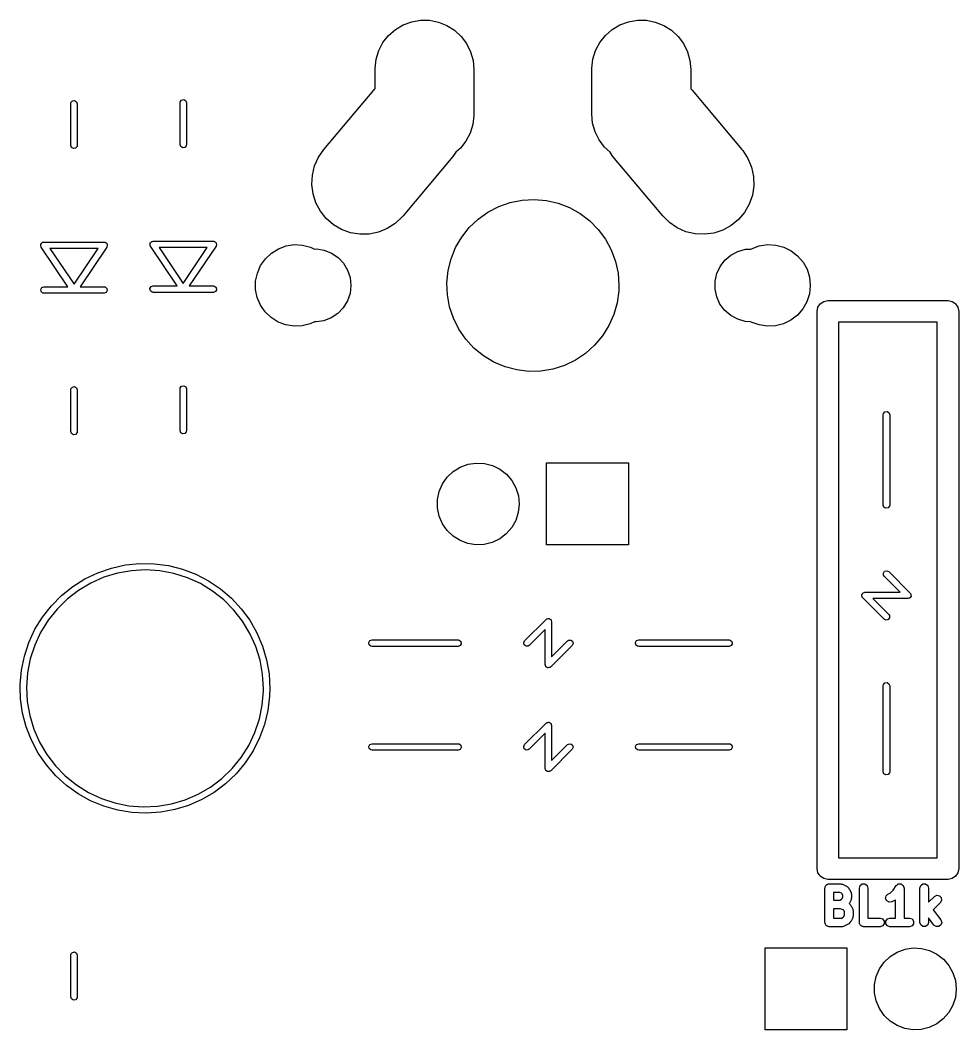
# Model space of a CAD drawing. Extents: x 0 to 132, y -20 to 105.
# Drawn here: x 53.98 to 75.8, y 17.89 to 41.36 of the extents above; entities that cross this region are included whole.
import ezdxf

# ---------------------------------------------------------------- set-up
doc = ezdxf.new("R2010")
doc.units = 0
doc.layers.add('BLACK', color=7, linetype='CONTINUOUS')

msp = doc.modelspace()

# ---------------------------------------------------------------- linework, layer by layer
at = {"layer": 'BLACK', "linetype": 'CONTINUOUS'}
for p, q in [((62.8809, 41.2502), (63.0784, 41.3231)), ((63.0784, 41.3231), (63.2858, 41.3587)), ((63.2858, 41.3587), (63.4962, 41.3559)), ((63.4962, 41.3559), (63.7026, 41.3149)), ((63.7026, 41.3149), (63.8981, 41.2369)), ((67.9209, 41.2502), (68.1184, 41.3231)), ((68.1184, 41.3231), (68.3258, 41.3587)), ((68.3258, 41.3587), (68.5362, 41.3559)), ((68.5362, 41.3559), (68.7426, 41.3149)), ((68.7426, 41.3149), (68.9381, 41.2369)), ((62.5418, 41.0039), (62.7, 41.1426)), ((62.7, 41.1426), (62.8809, 41.2502)), ((63.8981, 41.2369), (64.0761, 41.1246)), ((64.0761, 41.1246), (64.2306, 40.9817)), ((67.5818, 41.0039), (67.74, 41.1426)), ((67.74, 41.1426), (67.9209, 41.2502)), ((68.9381, 41.2369), (69.1161, 41.1246)), ((69.1161, 41.1246), (69.2706, 40.9817)), ((62.3135, 40.6523), (62.4115, 40.8386)), ((62.4115, 40.8386), (62.5418, 41.0039)), ((64.2306, 40.9817), (64.3565, 40.8131)), ((67.3535, 40.6523), (67.4515, 40.8386)), ((67.4515, 40.8386), (67.5818, 41.0039)), ((69.2706, 40.9817), (69.3965, 40.8131)), ((62.2511, 40.4513), (62.3135, 40.6523)), ((64.3565, 40.8131), (64.4496, 40.6244)), ((64.4496, 40.6244), (64.5067, 40.4218)), ((67.2911, 40.4513), (67.3535, 40.6523)), ((69.3965, 40.8131), (69.4896, 40.6244)), ((69.4896, 40.6244), (69.5467, 40.4218)), ((62.2264, 40.2424), (62.2511, 40.4513)), ((64.5067, 40.4218), (64.526, 40.2122)), ((67.2664, 40.2424), (67.2911, 40.4513)), ((69.5467, 40.4218), (69.566, 40.2122)), ((62.226, 40.2122), (62.2264, 40.2424)), ((62.226, 39.7642), (62.226, 40.2122)), ((64.526, 40.2122), (64.526, 39.1753)), ((67.266, 40.2122), (67.2664, 40.2424)), ((67.266, 39.1752), (67.266, 40.2122)), ((69.566, 40.2122), (69.566, 39.7613)), ((61.0382, 38.3519), (62.1952, 39.7308)), ((62.1952, 39.7308), (62.2157, 39.7546)), ((62.2157, 39.7546), (62.226, 39.7642)), ((69.566, 39.7613), (69.5968, 39.7308)), ((69.5968, 39.7308), (70.7538, 38.3519)), ((55.153, 39.4165), (55.1575, 39.4422)), ((55.1575, 39.4422), (55.1905, 39.4815)), ((55.1905, 39.4815), (55.241, 39.4904)), ((55.241, 39.4904), (55.2855, 39.4647)), ((55.2855, 39.4647), (55.303, 39.4165)), ((57.693, 39.4375), (57.6975, 39.4632)), ((57.693, 38.4675), (57.693, 39.4375)), ((57.6975, 39.4632), (57.7305, 39.5025)), ((57.7305, 39.5025), (57.781, 39.5114)), ((57.781, 39.5114), (57.8255, 39.4857)), ((57.8255, 39.4857), (57.843, 39.4375)), ((57.843, 39.4375), (57.843, 38.4675)), ((55.153, 38.4465), (55.153, 39.4165)), ((55.303, 39.4165), (55.303, 38.4465)), ((64.5256, 39.1451), (64.5009, 38.9362)), ((64.526, 39.1753), (64.5256, 39.1451)), ((67.2853, 38.9657), (67.266, 39.1752)), ((67.3424, 38.7631), (67.2853, 38.9657)), ((64.4385, 38.7352), (64.3405, 38.5489)), ((64.5009, 38.9362), (64.4385, 38.7352)), ((67.4355, 38.5744), (67.3424, 38.7631)), ((64.3405, 38.5489), (64.2102, 38.3836)), ((67.5614, 38.4057), (67.4355, 38.5744)), ((55.1705, 38.3983), (55.153, 38.4465)), ((55.215, 38.3726), (55.1705, 38.3983)), ((55.2655, 38.3815), (55.215, 38.3726)), ((55.2985, 38.4208), (55.2655, 38.3815)), ((55.303, 38.4465), (55.2985, 38.4208)), ((57.7105, 38.4193), (57.693, 38.4675)), ((57.755, 38.3936), (57.7105, 38.4193)), ((57.8055, 38.4025), (57.755, 38.3936)), ((57.8385, 38.4418), (57.8055, 38.4025)), ((57.843, 38.4675), (57.8385, 38.4418)), ((60.913, 38.1714), (61.0382, 38.3519)), ((64.106, 38.2923), (64.0337, 38.1881)), ((64.2102, 38.3836), (64.106, 38.2923)), ((67.689, 38.2878), (67.5614, 38.4057)), ((67.7384, 38.2124), (67.689, 38.2878)), ((70.7538, 38.3519), (70.7737, 38.3276)), ((70.7737, 38.3276), (70.8941, 38.1439)), ((60.8228, 37.9712), (60.913, 38.1714)), ((64.0337, 38.1881), (62.8767, 36.8092)), ((67.7583, 38.1881), (67.7384, 38.2124)), ((68.9153, 36.8092), (67.7583, 38.1881)), ((70.8941, 38.1439), (70.979, 37.9414)), ((60.7706, 37.7579), (60.8228, 37.9712)), ((70.979, 37.9414), (71.0256, 37.7268)), ((60.7582, 37.5387), (60.7706, 37.7579)), ((71.0256, 37.7268), (71.0323, 37.5073)), ((60.7859, 37.3208), (60.7582, 37.5387)), ((60.8528, 37.1117), (60.7859, 37.3208)), ((71.0323, 37.5073), (70.9989, 37.2902)), ((60.9568, 36.9182), (60.8528, 37.1117)), ((65.1017, 37.0293), (65.3683, 37.1229)), ((65.3683, 37.1229), (65.6453, 37.178)), ((65.6453, 37.178), (65.9274, 37.1935)), ((65.9274, 37.1935), (66.2089, 37.1691)), ((66.2089, 37.1691), (66.4841, 37.1053)), ((66.4841, 37.1053), (66.7476, 37.0034)), ((70.9265, 37.0829), (70.8175, 36.8922)), ((70.9989, 37.2902), (70.9265, 37.0829)), ((61.0942, 36.747), (60.9568, 36.9182)), ((64.6212, 36.7348), (64.851, 36.899)), ((64.851, 36.899), (65.1017, 37.0293)), ((66.7476, 37.0034), (66.994, 36.8654)), ((66.994, 36.8654), (67.2186, 36.694)), ((70.8175, 36.8922), (70.6756, 36.7246)), ((61.2606, 36.6036), (61.0942, 36.747)), ((62.6962, 36.6349), (62.5115, 36.5161)), ((62.8562, 36.7854), (62.6962, 36.6349)), ((62.8767, 36.8092), (62.8562, 36.7854)), ((64.4167, 36.5398), (64.6212, 36.7348)), ((67.2186, 36.694), (67.4168, 36.4926)), ((69.0713, 36.6546), (68.9153, 36.8092)), ((69.2528, 36.531), (69.0713, 36.6546)), ((70.6756, 36.7246), (70.5056, 36.5857)), ((61.4503, 36.493), (61.2606, 36.6036)), ((61.657, 36.4188), (61.4503, 36.493)), ((61.8737, 36.3835), (61.657, 36.4188)), ((62.0933, 36.3883), (61.8737, 36.3835)), ((62.3083, 36.433), (62.0933, 36.3883)), ((62.5115, 36.5161), (62.3083, 36.433)), ((64.2418, 36.3179), (64.4167, 36.5398)), ((67.4168, 36.4926), (67.5847, 36.2654)), ((69.4538, 36.4426), (69.2528, 36.531)), ((69.6675, 36.3922), (69.4538, 36.4426)), ((69.8869, 36.3817), (69.6675, 36.3922)), ((70.1045, 36.4113), (69.8869, 36.3817)), ((70.3131, 36.4801), (70.1045, 36.4113)), ((70.5056, 36.5857), (70.3131, 36.4801)), ((54.4541, 36.1395), (54.4595, 36.1488)), ((54.4595, 36.1488), (54.4606, 36.1594)), ((54.4606, 36.1594), (54.4719, 36.1703)), ((54.4719, 36.1703), (54.4798, 36.184)), ((54.4798, 36.184), (54.4899, 36.1876)), ((54.4899, 36.1876), (54.4976, 36.195)), ((54.4976, 36.195), (54.5132, 36.1961)), ((54.5132, 36.1961), (54.528, 36.2015)), ((54.528, 36.2015), (55.928, 36.2015)), ((55.928, 36.2015), (55.9316, 36.2009)), ((55.9316, 36.2009), (55.9332, 36.2013)), ((55.9332, 36.2013), (55.9359, 36.2001)), ((55.9359, 36.2001), (55.9537, 36.197)), ((55.9537, 36.197), (55.9657, 36.1869)), ((55.9657, 36.1869), (55.98, 36.1805)), ((55.98, 36.1805), (55.9847, 36.1709)), ((55.9847, 36.1709), (55.993, 36.164)), ((55.993, 36.164), (55.9957, 36.1485)), ((55.9957, 36.1485), (56.0026, 36.1344)), ((56.9941, 36.1605), (56.9995, 36.1698)), ((56.9969, 36.145), (56.9941, 36.1605)), ((56.9952, 36.1294), (56.9969, 36.145)), ((56.9995, 36.1698), (57.0006, 36.1804)), ((57.0006, 36.1804), (57.0119, 36.1913)), ((57.0119, 36.1913), (57.0198, 36.205)), ((57.0198, 36.205), (57.0299, 36.2086)), ((57.0299, 36.2086), (57.0376, 36.216)), ((57.0376, 36.216), (57.0532, 36.2171)), ((57.0532, 36.2171), (57.068, 36.2225)), ((57.068, 36.2225), (58.468, 36.2225)), ((58.468, 36.2225), (58.4716, 36.2219)), ((58.4716, 36.2219), (58.4732, 36.2223)), ((58.4732, 36.2223), (58.4759, 36.2211)), ((58.4759, 36.2211), (58.4937, 36.218)), ((58.4937, 36.218), (58.5057, 36.2079)), ((58.5057, 36.2079), (58.52, 36.2015)), ((58.52, 36.2015), (58.5247, 36.1919)), ((58.5247, 36.1919), (58.533, 36.185)), ((58.533, 36.185), (58.5357, 36.1695)), ((58.5357, 36.1695), (58.5426, 36.1554)), ((58.5426, 36.1554), (58.54, 36.145)), ((58.54, 36.145), (58.5419, 36.1345)), ((60.1597, 36.1139), (60.3496, 36.1426)), ((60.3496, 36.1426), (60.5413, 36.1326)), ((64.0999, 36.0736), (64.2418, 36.3179)), ((67.5847, 36.2654), (67.7188, 36.0168)), ((71.1597, 36.1139), (71.3496, 36.1426)), ((71.3496, 36.1426), (71.5413, 36.1326)), ((54.4569, 36.124), (54.4541, 36.1395)), ((54.4552, 36.1084), (54.4569, 36.124)), ((54.4625, 36.0919), (54.4552, 36.1084)), ((54.463, 36.089), (54.4625, 36.0919)), ((54.4643, 36.0879), (54.463, 36.089)), ((54.4658, 36.0846), (54.4643, 36.0879)), ((55.0871, 35.1615), (54.4658, 36.0846)), ((54.6689, 36.0515), (55.228, 35.2208)), ((55.7871, 36.0515), (54.6689, 36.0515)), ((55.228, 35.2208), (55.7871, 36.0515)), ((55.9902, 36.0846), (55.3689, 35.1615)), ((55.994, 36.0999), (55.9902, 36.0846)), ((56.0019, 36.1135), (55.994, 36.0999)), ((56.0026, 36.1344), (56, 36.124)), ((56, 36.124), (56.0019, 36.1135)), ((57.0025, 36.1129), (56.9952, 36.1294)), ((57.003, 36.11), (57.0025, 36.1129)), ((57.0043, 36.1089), (57.003, 36.11)), ((57.0058, 36.1056), (57.0043, 36.1089)), ((57.6271, 35.1825), (57.0058, 36.1056)), ((57.2089, 36.0725), (57.768, 35.2418)), ((58.3271, 36.0725), (57.2089, 36.0725)), ((57.768, 35.2418), (58.3271, 36.0725)), ((58.5302, 36.1056), (57.9089, 35.1825)), ((58.534, 36.1209), (58.5302, 36.1056)), ((58.5419, 36.1345), (58.534, 36.1209)), ((59.6769, 35.8145), (59.8164, 35.9464)), ((59.8164, 35.9464), (59.9795, 36.0476)), ((59.9795, 36.0476), (60.1597, 36.1139)), ((60.5413, 36.1326), (60.7271, 36.0842)), ((60.7271, 36.0842), (60.8169, 36.04)), ((60.8169, 36.04), (60.8634, 36.0424)), ((60.8634, 36.0424), (61.0446, 36.0124)), ((61.0446, 36.0124), (61.2151, 35.9443)), ((61.2151, 35.9443), (61.3669, 35.8411)), ((63.9939, 35.8118), (64.0999, 36.0736)), ((67.7188, 36.0168), (67.8166, 35.7517)), ((70.5007, 35.8984), (70.6631, 35.9841)), ((70.6631, 35.9841), (70.8401, 36.0328)), ((70.8401, 36.0328), (70.9664, 36.0394)), ((70.9664, 36.0394), (70.9795, 36.0476)), ((70.9795, 36.0476), (71.1597, 36.1139)), ((71.5413, 36.1326), (71.7271, 36.0842)), ((71.7271, 36.0842), (71.8994, 35.9994)), ((71.8994, 35.9994), (72.0511, 35.8817)), ((59.5667, 35.6572), (59.6769, 35.8145)), ((61.3669, 35.8411), (61.493, 35.7077)), ((61.493, 35.7077), (61.5876, 35.5503)), ((63.9258, 35.5376), (63.9939, 35.8118)), ((67.8166, 35.7517), (67.876, 35.4756)), ((70.2489, 35.6341), (70.3605, 35.7799)), ((70.3605, 35.7799), (70.5007, 35.8984)), ((72.0511, 35.8817), (72.1761, 35.7359)), ((72.1761, 35.7359), (72.2692, 35.568)), ((59.4512, 35.2931), (59.4905, 35.481)), ((59.4905, 35.481), (59.5667, 35.6572)), ((61.5876, 35.5503), (61.6462, 35.3763)), ((63.897, 35.2566), (63.9258, 35.5376)), ((67.876, 35.4756), (67.896, 35.1938)), ((70.1313, 35.2885), (70.1713, 35.4677)), ((70.1713, 35.4677), (70.2489, 35.6341)), ((72.2692, 35.568), (72.3266, 35.3848)), ((59.4505, 35.101), (59.4512, 35.2931)), ((61.6462, 35.3763), (61.666, 35.1938)), ((63.9081, 34.9743), (63.897, 35.2566)), ((70.1307, 35.1049), (70.1313, 35.2885)), ((72.3266, 35.3848), (72.346, 35.1938)), ((54.4541, 35.0995), (54.4798, 35.144)), ((54.463, 35.049), (54.4541, 35.0995)), ((54.5023, 35.016), (54.463, 35.049)), ((54.4798, 35.144), (54.528, 35.1615)), ((54.528, 35.0115), (54.5023, 35.016)), ((54.528, 35.1615), (55.0871, 35.1615)), ((55.928, 35.0115), (54.528, 35.0115)), ((55.3689, 35.1615), (55.928, 35.1615)), ((55.928, 35.1615), (55.9537, 35.157)), ((55.9762, 35.029), (55.928, 35.0115)), ((55.9537, 35.157), (55.993, 35.124)), ((56.0019, 35.0735), (55.9762, 35.029)), ((55.993, 35.124), (56.0019, 35.0735)), ((56.9941, 35.1205), (57.0198, 35.165)), ((57.003, 35.07), (56.9941, 35.1205)), ((57.0423, 35.037), (57.003, 35.07)), ((57.0198, 35.165), (57.068, 35.1825)), ((57.068, 35.0325), (57.0423, 35.037)), ((57.068, 35.1825), (57.6271, 35.1825)), ((58.468, 35.0325), (57.068, 35.0325)), ((57.9089, 35.1825), (58.468, 35.1825)), ((58.468, 35.1825), (58.4937, 35.178)), ((58.5162, 35.05), (58.468, 35.0325)), ((58.4937, 35.178), (58.533, 35.145)), ((58.5419, 35.0945), (58.5162, 35.05)), ((58.533, 35.145), (58.5419, 35.0945)), ((59.4885, 34.9128), (59.4505, 35.101)), ((61.6449, 35.0054), (61.5851, 34.8318)), ((61.666, 35.1878), (61.6449, 35.0054)), ((61.666, 35.1938), (61.666, 35.1878)), ((63.9588, 34.6964), (63.9081, 34.9743)), ((67.8921, 35.0682), (67.8544, 34.7882)), ((67.896, 35.1938), (67.8921, 35.0682)), ((70.1695, 34.9254), (70.1307, 35.1049)), ((72.3252, 34.9962), (72.2665, 34.8134)), ((72.346, 35.1871), (72.3252, 34.9962)), ((72.346, 35.1938), (72.346, 35.1871)), ((59.5635, 34.7361), (59.4885, 34.9128)), ((59.6725, 34.578), (59.5635, 34.7361)), ((61.5851, 34.8318), (61.4894, 34.6751)), ((67.8544, 34.7882), (67.7778, 34.5163)), ((70.2459, 34.7585), (70.1695, 34.9254)), ((70.3564, 34.6119), (70.2459, 34.7585)), ((72.2665, 34.8134), (72.1723, 34.6461)), ((72.523, 34.6862), (72.5772, 34.7673)), ((72.5772, 34.7673), (72.6583, 34.8215)), ((72.6583, 34.8215), (72.754, 34.8405)), ((72.754, 34.8405), (75.548, 34.8405)), ((75.548, 34.8405), (75.6437, 34.8215)), ((75.6437, 34.8215), (75.7019, 34.7826)), ((75.7019, 34.7826), (75.7248, 34.7673)), ((75.7248, 34.7673), (75.779, 34.6862)), ((59.8111, 34.4451), (59.6725, 34.578)), ((61.3624, 34.5426), (61.2098, 34.4405)), ((61.4894, 34.6751), (61.3624, 34.5426)), ((64.0482, 34.4284), (63.9588, 34.6964)), ((67.7778, 34.5163), (67.6635, 34.2579)), ((70.4958, 34.4924), (70.3564, 34.6119)), ((72.0463, 34.5012), (71.8938, 34.3846)), ((72.1723, 34.6461), (72.0463, 34.5012)), ((72.504, 34.5905), (72.523, 34.6862)), ((72.504, 21.6365), (72.504, 34.5905)), ((72.504, 34.5905), (72.504, 34.5905)), ((75.779, 34.6862), (75.798, 34.5905)), ((75.798, 34.5905), (75.798, 21.6365)), ((59.9736, 34.3428), (59.8111, 34.4451)), ((60.1533, 34.2753), (59.9736, 34.3428)), ((60.343, 34.2452), (60.1533, 34.2753)), ((60.7209, 34.301), (60.5348, 34.2539)), ((60.8164, 34.3472), (60.7209, 34.301)), ((60.8575, 34.3448), (60.8164, 34.3472)), ((61.0389, 34.3735), (60.8575, 34.3448)), ((61.2098, 34.4405), (61.0389, 34.3735)), ((64.1745, 34.1757), (64.0482, 34.4284)), ((70.6576, 34.4056), (70.4958, 34.4924)), ((70.8342, 34.3557), (70.6576, 34.4056)), ((70.9656, 34.3478), (70.8342, 34.3557)), ((70.9736, 34.3428), (70.9656, 34.3478)), ((71.1533, 34.2753), (70.9736, 34.3428)), ((71.343, 34.2452), (71.1533, 34.2753)), ((71.7209, 34.301), (71.5348, 34.2539)), ((71.8938, 34.3846), (71.7209, 34.301)), ((73.004, 34.3405), (73.004, 21.8865)), ((75.298, 34.3405), (73.004, 34.3405)), ((75.298, 21.8865), (75.298, 34.3405)), ((60.5348, 34.2539), (60.343, 34.2452)), ((64.3351, 33.9433), (64.1745, 34.1757)), ((67.6635, 34.2579), (67.514, 34.0182)), ((71.5348, 34.2539), (71.343, 34.2452)), ((64.5269, 33.7358), (64.3351, 33.9433)), ((67.3323, 33.8019), (67.1218, 33.6134)), ((67.514, 34.0182), (67.3323, 33.8019)), ((64.746, 33.5575), (64.5269, 33.7358)), ((67.1218, 33.6134), (66.8869, 33.4565)), ((64.988, 33.4117), (64.746, 33.5575)), ((65.2482, 33.3016), (64.988, 33.4117)), ((66.6322, 33.3342), (66.3629, 33.249)), ((66.8869, 33.4565), (66.6322, 33.3342)), ((65.5212, 33.2292), (65.2482, 33.3016)), ((65.8018, 33.196), (65.5212, 33.2292)), ((66.0842, 33.2026), (65.8018, 33.196)), ((66.3629, 33.249), (66.0842, 33.2026)), ((57.7305, 32.8525), (57.781, 32.8614)), ((57.781, 32.8614), (57.8255, 32.8357)), ((55.153, 32.7665), (55.1575, 32.7922)), ((55.153, 31.7965), (55.153, 32.7665)), ((55.1575, 32.7922), (55.1905, 32.8315)), ((55.1905, 32.8315), (55.241, 32.8404)), ((55.241, 32.8404), (55.2855, 32.8147)), ((55.2855, 32.8147), (55.303, 32.7665)), ((55.303, 32.7665), (55.303, 31.7965)), ((57.693, 32.7875), (57.6975, 32.8132)), ((57.693, 31.8175), (57.693, 32.7875)), ((57.6975, 32.8132), (57.7305, 32.8525)), ((57.8255, 32.8357), (57.843, 32.7875)), ((57.843, 32.7875), (57.843, 31.8175)), ((74.041, 32.1875), (74.0455, 32.2132)), ((74.041, 30.0875), (74.041, 32.1875)), ((74.0455, 32.2132), (74.0785, 32.2525)), ((74.0785, 32.2525), (74.129, 32.2614)), ((74.129, 32.2614), (74.1735, 32.2357)), ((74.1735, 32.2357), (74.191, 32.1875)), ((74.191, 32.1875), (74.191, 30.0875)), ((55.1705, 31.7483), (55.153, 31.7965)), ((55.215, 31.7226), (55.1705, 31.7483)), ((55.2655, 31.7315), (55.215, 31.7226)), ((55.2985, 31.7708), (55.2655, 31.7315)), ((55.303, 31.7965), (55.2985, 31.7708)), ((57.7105, 31.7693), (57.693, 31.8175)), ((57.755, 31.7436), (57.7105, 31.7693)), ((57.8055, 31.7525), (57.755, 31.7436)), ((57.8385, 31.7918), (57.8055, 31.7525)), ((57.843, 31.8175), (57.8385, 31.7918)), ((64.2085, 30.9699), (64.3891, 31.0363)), ((64.3891, 31.0363), (64.5795, 31.0651)), ((64.5795, 31.0651), (64.7717, 31.055)), ((64.7717, 31.055), (64.958, 31.0065)), ((64.958, 31.0065), (65.1307, 30.9215)), ((66.2135, 29.1612), (66.2135, 31.0663)), ((66.2135, 31.0663), (68.1185, 31.0663)), ((68.1185, 31.0663), (68.1185, 29.1612)), ((63.905, 30.7361), (64.0448, 30.8684)), ((64.0448, 30.8684), (64.2085, 30.9699)), ((65.1307, 30.9215), (65.2829, 30.8035)), ((65.2829, 30.8035), (65.4081, 30.6574)), ((63.7181, 30.4018), (63.7945, 30.5784)), ((63.7945, 30.5784), (63.905, 30.7361)), ((65.4081, 30.6574), (65.5015, 30.489)), ((63.6787, 30.2133), (63.7181, 30.4018)), ((65.5015, 30.489), (65.559, 30.3053)), ((65.559, 30.3053), (65.5785, 30.1137)), ((63.678, 30.0208), (63.6787, 30.2133)), ((65.5785, 30.1071), (65.5577, 29.9157)), ((65.5785, 30.1137), (65.5785, 30.1071)), ((74.0585, 30.0393), (74.041, 30.0875)), ((74.1865, 30.0618), (74.1535, 30.0225)), ((74.191, 30.0875), (74.1865, 30.0618)), ((63.7161, 29.8321), (63.678, 30.0208)), ((63.7913, 29.6549), (63.7161, 29.8321)), ((65.5577, 29.9157), (65.4988, 29.7324)), ((74.103, 30.0136), (74.0585, 30.0393)), ((74.1535, 30.0225), (74.103, 30.0136)), ((63.9006, 29.4964), (63.7913, 29.6549)), ((65.4988, 29.7324), (65.4043, 29.5647)), ((64.0396, 29.3632), (63.9006, 29.4964)), ((64.2025, 29.2606), (64.0396, 29.3632)), ((65.278, 29.4194), (65.1251, 29.3025)), ((65.4043, 29.5647), (65.278, 29.4194)), ((64.3827, 29.1929), (64.2025, 29.2606)), ((64.5728, 29.1627), (64.3827, 29.1929)), ((64.7651, 29.1715), (64.5728, 29.1627)), ((64.9518, 29.2187), (64.7651, 29.1715)), ((65.1251, 29.3025), (64.9518, 29.2187)), ((68.1185, 29.1612), (66.2135, 29.1612)), ((56.0982, 28.624), (56.4248, 28.6952)), ((56.4248, 28.6952), (56.7574, 28.7284)), ((56.7574, 28.7284), (57.0916, 28.7231)), ((57.0916, 28.7231), (57.423, 28.6795)), ((57.423, 28.6795), (57.7472, 28.5981)), ((55.4803, 28.3718), (55.782, 28.5157)), ((55.9192, 28.4082), (55.6161, 28.2742)), ((55.782, 28.5157), (56.0982, 28.624)), ((56.2362, 28.5048), (55.9192, 28.4082)), ((56.5625, 28.5627), (56.2362, 28.5048)), ((56.8934, 28.5809), (56.5625, 28.5627)), ((57.2241, 28.5592), (56.8934, 28.5809)), ((57.5498, 28.498), (57.2241, 28.5592)), ((57.8657, 28.398), (57.5498, 28.498)), ((57.7472, 28.5981), (58.0599, 28.4799)), ((58.1674, 28.2609), (57.8657, 28.398)), ((58.0599, 28.4799), (58.357, 28.3266)), ((74.0436, 28.5069), (74.073, 28.5489)), ((74.048, 28.4558), (74.0436, 28.5069)), ((74.063, 28.4345), (74.048, 28.4558)), ((74.4349, 28.0625), (74.063, 28.4345)), ((74.073, 28.5489), (74.1225, 28.5622)), ((74.1225, 28.5622), (74.169, 28.5405)), ((74.169, 28.5405), (74.669, 28.0405)), ((54.9362, 27.9852), (55.1971, 28.1942)), ((55.1971, 28.1942), (55.4803, 28.3718)), ((55.6161, 28.2742), (55.3313, 28.1048)), ((58.4504, 28.0885), (58.1674, 28.2609)), ((58.357, 28.3266), (58.6344, 28.1402)), ((54.7011, 27.7476), (54.9362, 27.9852)), ((55.3313, 28.1048), (55.069, 27.9024)), ((58.7107, 27.8833), (58.4504, 28.0885)), ((58.6344, 28.1402), (58.8886, 27.9231)), ((73.5421, 28.0005), (73.5439, 28.0035)), ((73.5461, 27.9783), (73.5421, 28.0005)), ((73.5436, 28.0069), (73.5565, 28.0254)), ((73.5439, 28.0035), (73.5436, 28.0069)), ((73.548, 27.9558), (73.5461, 27.9783)), ((73.5507, 27.952), (73.548, 27.9558)), ((73.551, 27.95), (73.5507, 27.952)), ((73.5536, 27.9479), (73.551, 27.95)), ((73.563, 27.9345), (73.5536, 27.9479)), ((73.5565, 28.0254), (73.5678, 28.045)), ((74.063, 27.4345), (73.563, 27.9345)), ((73.5678, 28.045), (73.571, 28.0461)), ((73.571, 28.0461), (73.573, 28.0489)), ((73.573, 28.0489), (73.5948, 28.0548)), ((73.5948, 28.0548), (73.616, 28.0625)), ((73.616, 28.0625), (74.4349, 28.0625)), ((74.661, 27.9289), (74.659, 27.9261)), ((74.6642, 27.93), (74.661, 27.9289)), ((74.6755, 27.9496), (74.6642, 27.93)), ((74.669, 28.0405), (74.6784, 28.0271)), ((74.6884, 27.9681), (74.6755, 27.9496)), ((74.6784, 28.0271), (74.681, 28.025)), ((74.681, 28.025), (74.6813, 28.023)), ((74.6813, 28.023), (74.684, 28.0192)), ((74.684, 28.0192), (74.6859, 27.9967)), ((74.6859, 27.9967), (74.6899, 27.9745)), ((74.6899, 27.9745), (74.6881, 27.9715)), ((74.6881, 27.9715), (74.6884, 27.9681)), ((54.4949, 27.4845), (54.7011, 27.7476)), ((55.069, 27.9024), (54.8328, 27.6699)), ((58.9444, 27.6484), (58.7107, 27.8833)), ((58.8886, 27.9231), (59.1161, 27.6782)), ((74.616, 27.9125), (73.7971, 27.9125)), ((73.7971, 27.9125), (74.169, 27.5405)), ((74.6372, 27.9202), (74.616, 27.9125)), ((74.659, 27.9261), (74.6372, 27.9202)), ((54.3202, 27.1995), (54.4949, 27.4845)), ((54.8328, 27.6699), (54.6263, 27.4107)), ((59.1482, 27.3871), (58.9444, 27.6484)), ((59.1161, 27.6782), (59.314, 27.4088)), ((74.1884, 27.4681), (74.159, 27.4261)), ((74.169, 27.5405), (74.184, 27.5192)), ((74.184, 27.5192), (74.1884, 27.4681)), ((54.6263, 27.4107), (54.4524, 27.1286)), ((59.3191, 27.1032), (59.1482, 27.3871)), ((59.314, 27.4088), (59.4796, 27.1185)), ((65.704, 26.9315), (66.204, 27.4315)), ((66.204, 27.4315), (66.2174, 27.4409)), ((66.2174, 27.4409), (66.2195, 27.4435)), ((66.2195, 27.4435), (66.2215, 27.4438)), ((66.2215, 27.4438), (66.2253, 27.4465)), ((66.2253, 27.4465), (66.2478, 27.4484)), ((66.2478, 27.4484), (66.27, 27.4524)), ((66.27, 27.4524), (66.273, 27.4506)), ((66.273, 27.4506), (66.2764, 27.4509)), ((66.2764, 27.4509), (66.2949, 27.438)), ((66.2949, 27.438), (66.3145, 27.4267)), ((66.3145, 27.4267), (66.3156, 27.4235)), ((66.3156, 27.4235), (66.3184, 27.4215)), ((66.3184, 27.4215), (66.3243, 27.3997)), ((66.3243, 27.3997), (66.332, 27.3785)), ((66.332, 27.3785), (66.332, 26.5596)), ((74.1095, 27.4128), (74.063, 27.4345)), ((74.159, 27.4261), (74.1095, 27.4128)), ((54.1795, 26.8963), (54.3202, 27.1995)), ((54.4524, 27.1286), (54.3137, 26.8277)), ((59.4547, 26.8008), (59.3191, 27.1032)), ((59.4796, 27.1185), (59.6108, 26.811)), ((66.182, 27.1974), (65.81, 26.8255)), ((66.182, 26.3785), (66.182, 27.1974)), ((54.0745, 26.579), (54.1795, 26.8963)), ((54.3137, 26.8277), (54.2121, 26.5122)), ((59.5529, 26.4843), (59.4547, 26.8008)), ((59.6108, 26.811), (59.7057, 26.4905)), ((62.0831, 26.8915), (62.1088, 26.936)), ((62.092, 26.841), (62.0831, 26.8915)), ((62.1313, 26.808), (62.092, 26.841)), ((62.1088, 26.936), (62.157, 26.9535)), ((62.157, 26.8035), (62.1313, 26.808)), ((62.157, 26.9535), (64.157, 26.9535)), ((64.157, 26.8035), (62.157, 26.8035)), ((64.157, 26.9535), (64.1827, 26.949)), ((64.2052, 26.821), (64.157, 26.8035)), ((64.1827, 26.949), (64.222, 26.916)), ((64.2309, 26.8655), (64.2052, 26.821)), ((64.222, 26.916), (64.2309, 26.8655)), ((65.6823, 26.885), (65.704, 26.9315)), ((65.6956, 26.8355), (65.6823, 26.885)), ((65.7376, 26.8061), (65.6956, 26.8355)), ((65.7887, 26.8105), (65.7376, 26.8061)), ((65.81, 26.8255), (65.7887, 26.8105)), ((66.81, 26.8255), (66.31, 26.3255)), ((66.332, 26.5596), (66.704, 26.9315)), ((66.704, 26.9315), (66.7253, 26.9465)), ((66.7253, 26.9465), (66.7764, 26.9509)), ((66.7764, 26.9509), (66.8184, 26.9215)), ((66.8317, 26.872), (66.81, 26.8255)), ((66.8184, 26.9215), (66.8317, 26.872)), ((68.2831, 26.8915), (68.3088, 26.936)), ((68.292, 26.841), (68.2831, 26.8915)), ((68.3313, 26.808), (68.292, 26.841)), ((68.3088, 26.936), (68.357, 26.9535)), ((68.357, 26.8035), (68.3313, 26.808)), ((68.357, 26.9535), (70.457, 26.9535)), ((70.457, 26.8035), (68.357, 26.8035)), ((70.457, 26.9535), (70.4827, 26.949)), ((70.5052, 26.821), (70.457, 26.8035)), ((70.4827, 26.949), (70.522, 26.916)), ((70.5309, 26.8655), (70.5052, 26.821)), ((70.522, 26.916), (70.5309, 26.8655)), ((54.0067, 26.2516), (54.0745, 26.579)), ((54.2121, 26.5122), (54.1491, 26.1869)), ((59.6125, 26.1583), (59.5529, 26.4843)), ((59.7057, 26.4905), (59.7632, 26.1612)), ((66.1897, 26.3573), (66.182, 26.3785)), ((66.1956, 26.3355), (66.1897, 26.3573)), ((66.1984, 26.3335), (66.1956, 26.3355)), ((66.1995, 26.3303), (66.1984, 26.3335)), ((66.2191, 26.319), (66.1995, 26.3303)), ((66.2376, 26.3061), (66.2191, 26.319)), ((66.241, 26.3064), (66.2376, 26.3061)), ((66.244, 26.3046), (66.241, 26.3064)), ((66.2662, 26.3086), (66.244, 26.3046)), ((66.2887, 26.3105), (66.2662, 26.3086)), ((66.2925, 26.3132), (66.2887, 26.3105)), ((66.2945, 26.3135), (66.2925, 26.3132)), ((66.2966, 26.3161), (66.2945, 26.3135)), ((66.31, 26.3255), (66.2966, 26.3161)), ((53.977, 25.9187), (54.0067, 26.2516)), ((54.1491, 26.1869), (54.1257, 25.8563)), ((59.6324, 25.8275), (59.6125, 26.1583)), ((59.7632, 26.1612), (59.7824, 25.8275)), ((53.9786, 25.8563), (53.977, 25.9187)), ((53.9858, 25.5845), (53.9786, 25.8563)), ((54.1257, 25.8563), (54.1422, 25.5254)), ((59.6318, 25.7698), (59.6324, 25.8275)), ((59.7824, 25.8275), (59.7767, 25.6452)), ((74.041, 25.8875), (74.0455, 25.9132)), ((74.041, 23.8875), (74.041, 25.8875)), ((74.0455, 25.9132), (74.0785, 25.9525)), ((74.0785, 25.9525), (74.129, 25.9614)), ((74.129, 25.9614), (74.1735, 25.9357)), ((74.1735, 25.9357), (74.191, 25.8875)), ((74.191, 25.8875), (74.191, 23.8875)), ((54.0329, 25.2536), (53.9858, 25.5845)), ((59.605, 25.4395), (59.6318, 25.7698)), ((59.7767, 25.6452), (59.7365, 25.3133)), ((54.1422, 25.5254), (54.1983, 25.1988)), ((59.5386, 25.1149), (59.605, 25.4395)), ((54.1177, 24.9303), (54.0329, 25.2536)), ((54.1983, 25.1988), (54.2933, 24.8813)), ((59.4337, 24.8005), (59.5386, 25.1149)), ((59.7365, 25.3133), (59.6585, 24.9883)), ((54.2391, 24.6189), (54.1177, 24.9303)), ((54.2933, 24.8813), (54.4257, 24.5775)), ((59.6585, 24.9883), (59.5436, 24.6744)), ((65.704, 24.5185), (66.204, 25.0185)), ((66.204, 25.0185), (66.2174, 25.0279)), ((66.2174, 25.0279), (66.2195, 25.0305)), ((66.2195, 25.0305), (66.2215, 25.0308)), ((66.2215, 25.0308), (66.2253, 25.0335)), ((66.2253, 25.0335), (66.2478, 25.0354)), ((66.2478, 25.0354), (66.27, 25.0394)), ((66.27, 25.0394), (66.273, 25.0376)), ((66.273, 25.0376), (66.2764, 25.0379)), ((66.2764, 25.0379), (66.2949, 25.025)), ((66.2949, 25.025), (66.3145, 25.0137)), ((66.3145, 25.0137), (66.3156, 25.0105)), ((66.3156, 25.0105), (66.3184, 25.0085)), ((66.3184, 25.0085), (66.3243, 24.9867)), ((66.3243, 24.9867), (66.332, 24.9655)), ((66.332, 24.9655), (66.332, 24.1466)), ((59.2918, 24.501), (59.4337, 24.8005)), ((59.5436, 24.6744), (59.3934, 24.3758)), ((66.182, 24.7844), (65.81, 24.4125)), ((66.182, 23.9655), (66.182, 24.7844)), ((54.3955, 24.3234), (54.2391, 24.6189)), ((54.4257, 24.5775), (54.5936, 24.2918)), ((59.115, 24.2208), (59.2918, 24.501)), ((62.0831, 24.4785), (62.1088, 24.523)), ((62.092, 24.428), (62.0831, 24.4785)), ((62.1313, 24.395), (62.092, 24.428)), ((62.1088, 24.523), (62.157, 24.5405)), ((62.157, 24.5405), (64.157, 24.5405)), ((64.157, 24.5405), (64.1827, 24.536)), ((64.2052, 24.408), (64.157, 24.3905)), ((64.1827, 24.536), (64.222, 24.503)), ((64.2309, 24.4525), (64.2052, 24.408)), ((64.222, 24.503), (64.2309, 24.4525)), ((65.6823, 24.472), (65.704, 24.5185)), ((65.6956, 24.4225), (65.6823, 24.472)), ((65.7376, 24.3931), (65.6956, 24.4225)), ((65.81, 24.4125), (65.7887, 24.3975)), ((66.81, 24.4125), (66.31, 23.9125)), ((66.332, 24.1466), (66.704, 24.5185)), ((66.704, 24.5185), (66.7253, 24.5335)), ((66.7253, 24.5335), (66.7764, 24.5379)), ((66.7764, 24.5379), (66.8184, 24.5085)), ((66.8317, 24.459), (66.81, 24.4125)), ((66.8184, 24.5085), (66.8317, 24.459)), ((68.2831, 24.4785), (68.3088, 24.523)), ((68.292, 24.428), (68.2831, 24.4785)), ((68.3313, 24.395), (68.292, 24.428)), ((68.3088, 24.523), (68.357, 24.5405)), ((68.357, 24.5405), (70.457, 24.5405)), ((70.457, 24.5405), (70.4827, 24.536)), ((70.5052, 24.408), (70.457, 24.3905)), ((70.4827, 24.536), (70.522, 24.503)), ((70.5309, 24.4525), (70.5052, 24.408)), ((70.522, 24.503), (70.5309, 24.4525)), ((54.5848, 24.048), (54.3955, 24.3234)), ((54.5936, 24.2918), (54.7947, 24.0284)), ((58.9058, 23.9638), (59.115, 24.2208)), ((59.3934, 24.3758), (59.2099, 24.0964)), ((62.157, 24.3905), (62.1313, 24.395)), ((64.157, 24.3905), (62.157, 24.3905)), ((65.7887, 24.3975), (65.7376, 24.3931)), ((68.357, 24.3905), (68.3313, 24.395)), ((70.457, 24.3905), (68.357, 24.3905)), ((54.8046, 23.7961), (54.5848, 24.048)), ((54.7947, 24.0284), (55.0259, 23.791)), ((58.6672, 23.7338), (58.9058, 23.9638)), ((59.2099, 24.0964), (58.9955, 23.84)), ((66.1897, 23.9443), (66.182, 23.9655)), ((66.1956, 23.9225), (66.1897, 23.9443)), ((55.0518, 23.5711), (54.8046, 23.7961)), ((55.0259, 23.791), (55.284, 23.5831)), ((58.4027, 23.5341), (58.6672, 23.7338)), ((58.9955, 23.84), (58.753, 23.6099)), ((66.1984, 23.9205), (66.1956, 23.9225)), ((66.1995, 23.9173), (66.1984, 23.9205)), ((66.2191, 23.906), (66.1995, 23.9173)), ((66.2376, 23.8931), (66.2191, 23.906)), ((66.241, 23.8934), (66.2376, 23.8931)), ((66.244, 23.8916), (66.241, 23.8934)), ((66.2662, 23.8956), (66.244, 23.8916)), ((66.2887, 23.8975), (66.2662, 23.8956)), ((66.2925, 23.9002), (66.2887, 23.8975)), ((66.2945, 23.9005), (66.2925, 23.9002)), ((66.2966, 23.9031), (66.2945, 23.9005)), ((66.31, 23.9125), (66.2966, 23.9031)), ((74.0585, 23.8393), (74.041, 23.8875)), ((74.103, 23.8136), (74.0585, 23.8393)), ((74.1535, 23.8225), (74.103, 23.8136)), ((74.1865, 23.8618), (74.1535, 23.8225)), ((74.191, 23.8875), (74.1865, 23.8618)), ((55.3233, 23.3761), (55.0518, 23.5711)), ((55.284, 23.5831), (55.5652, 23.4077)), ((58.1162, 23.3677), (58.4027, 23.5341)), ((58.753, 23.6099), (58.4857, 23.4092)), ((55.6153, 23.2135), (55.3233, 23.3761)), ((55.5652, 23.4077), (55.8654, 23.2674)), ((55.8654, 23.2674), (56.1803, 23.1642)), ((57.4937, 23.1436), (57.8117, 23.2369)), ((57.8117, 23.2369), (58.1162, 23.3677)), ((58.1971, 23.2405), (57.8911, 23.1062)), ((58.4857, 23.4092), (58.1971, 23.2405)), ((55.9242, 23.0856), (55.6153, 23.2135)), ((56.2456, 22.994), (55.9242, 23.0856)), ((56.1803, 23.1642), (56.5053, 23.0995)), ((56.5053, 23.0995), (56.8358, 23.0744)), ((56.8358, 23.0744), (57.1668, 23.0892)), ((57.1668, 23.0892), (57.4937, 23.1436)), ((57.5716, 23.0079), (57.2429, 22.947)), ((57.8911, 23.1062), (57.5716, 23.0079)), ((56.5755, 22.94), (56.2456, 22.994)), ((56.9094, 22.9242), (56.5755, 22.94)), ((57.2429, 22.947), (56.9094, 22.9242)), ((73.004, 21.8865), (75.298, 21.8865)), ((72.523, 21.5408), (72.504, 21.6365)), ((75.798, 21.6365), (75.779, 21.5408)), ((72.5577, 21.489), (72.523, 21.5408)), ((72.5772, 21.4597), (72.5577, 21.489)), ((72.6583, 21.4055), (72.5772, 21.4597)), ((72.754, 21.3865), (72.6583, 21.4055)), ((75.548, 21.3865), (72.754, 21.3865)), ((75.6437, 21.4055), (75.548, 21.3865)), ((75.7248, 21.4597), (75.6437, 21.4055)), ((75.779, 21.5408), (75.7248, 21.4597)), ((72.6859, 21.1856), (72.6908, 21.2007)), ((72.6859, 20.3856), (72.6859, 21.1856)), ((72.6908, 21.2165), (72.7001, 21.2293)), ((72.6908, 21.2007), (72.6908, 21.2165)), ((72.7001, 21.2293), (72.705, 21.2444)), ((72.705, 21.2444), (72.7178, 21.2537)), ((72.7178, 21.2537), (72.7271, 21.2665)), ((72.7271, 21.2665), (72.7422, 21.2714)), ((72.7422, 21.2714), (72.755, 21.2807)), ((72.755, 21.2807), (72.7708, 21.2807)), ((72.7708, 21.2807), (72.7859, 21.2856)), ((72.7859, 21.2856), (73.0526, 21.2856)), ((73.0526, 21.2856), (73.0745, 21.2785)), ((73.0745, 21.2785), (73.0973, 21.275)), ((73.0973, 21.275), (73.1735, 21.2369)), ((73.1735, 21.2369), (73.185, 21.2256)), ((73.185, 21.2256), (73.1995, 21.2182)), ((73.1995, 21.2182), (73.2376, 21.1801)), ((73.2376, 21.1801), (73.2449, 21.1657)), ((73.2449, 21.1657), (73.2563, 21.1541)), ((73.2563, 21.1541), (73.2944, 21.0779)), ((73.4859, 21.1856), (73.505, 21.2444)), ((73.4859, 20.3856), (73.4859, 21.1856)), ((73.505, 21.2444), (73.555, 21.2807)), ((73.555, 21.2807), (73.6168, 21.2807)), ((73.6168, 21.2807), (73.6668, 21.2444)), ((73.6668, 21.2444), (73.6859, 21.1856)), ((73.6859, 21.1856), (73.6859, 20.4856)), ((74.2124, 21.0773), (74.2701, 21.135)), ((74.2701, 21.135), (74.3408, 21.2411)), ((74.3408, 21.2411), (74.3424, 21.2424)), ((74.3424, 21.2424), (74.3431, 21.2444)), ((74.3431, 21.2444), (74.3666, 21.2614)), ((74.3666, 21.2614), (74.3893, 21.2794)), ((74.3893, 21.2794), (74.3914, 21.2795)), ((74.3914, 21.2795), (74.3931, 21.2807)), ((74.3931, 21.2807), (74.4221, 21.2807)), ((74.4221, 21.2807), (74.451, 21.2819)), ((74.451, 21.2819), (74.4528, 21.2807)), ((74.4528, 21.2807), (74.4549, 21.2807)), ((74.4549, 21.2807), (74.4784, 21.2637)), ((74.4784, 21.2637), (74.5025, 21.2476)), ((74.5025, 21.2476), (74.5032, 21.2456)), ((74.5032, 21.2456), (74.5049, 21.2444)), ((74.5049, 21.2444), (74.5139, 21.2168)), ((74.5139, 21.2168), (74.5239, 21.1896)), ((74.5239, 21.1896), (74.5233, 21.1876)), ((74.5233, 21.1876), (74.524, 21.1856)), ((74.524, 21.1856), (74.524, 20.4856)), ((74.8954, 21.1856), (74.9145, 21.2444)), ((74.8954, 20.3856), (74.8954, 21.1856)), ((74.9145, 21.2444), (74.9645, 21.2807)), ((74.9645, 21.2807), (75.0263, 21.2807)), ((75.0263, 21.2807), (75.0763, 21.2444)), ((75.0763, 21.2444), (75.0954, 21.1856)), ((75.0954, 21.1856), (75.0954, 20.8556)), ((72.8859, 21.0856), (72.8859, 20.9046)), ((73.029, 21.0856), (72.8859, 21.0856)), ((72.8859, 20.9046), (73.029, 20.9046)), ((73.0695, 21.0653), (73.029, 21.0856)), ((73.029, 20.9046), (73.0695, 20.9249)), ((73.0847, 21.0502), (73.0695, 21.0653)), ((73.0695, 20.9249), (73.0847, 20.9401)), ((73.105, 21.0096), (73.0847, 21.0502)), ((73.0847, 20.9401), (73.105, 20.9806)), ((73.105, 20.9806), (73.105, 21.0096)), ((73.2944, 20.9123), (73.2563, 20.8361)), ((73.2944, 21.0779), (73.2978, 21.0551)), ((73.2978, 20.9351), (73.2944, 20.9123)), ((73.2978, 21.0551), (73.305, 21.0332)), ((73.305, 20.957), (73.2978, 20.9351)), ((73.305, 21.0332), (73.305, 20.957)), ((74.0965, 20.9421), (74.1067, 21.0031)), ((74.1242, 20.8869), (74.0965, 20.9421)), ((74.1067, 21.0031), (74.1507, 21.0465)), ((74.1507, 21.0465), (74.2124, 21.0773)), ((74.3163, 20.9057), (74.2401, 20.8676)), ((74.324, 20.9132), (74.3163, 20.9057)), ((74.324, 20.4856), (74.324, 20.9132)), ((75.0954, 20.8556), (75.2295, 20.9896)), ((75.2295, 20.9896), (75.2845, 21.0177)), ((75.2845, 21.0177), (75.3456, 21.008)), ((75.3456, 21.008), (75.3893, 20.9643)), ((75.399, 20.9033), (75.3709, 20.8482)), ((75.3893, 20.9643), (75.399, 20.9033)), ((72.8859, 20.7046), (72.8859, 20.4856)), ((73.0363, 20.7046), (72.8859, 20.7046)), ((73.1128, 20.6791), (73.0363, 20.7046)), ((73.1228, 20.6692), (73.1128, 20.6791)), ((73.143, 20.6287), (73.1228, 20.6692)), ((73.2563, 20.8361), (73.2476, 20.8273)), ((73.2476, 20.8273), (73.2757, 20.7992)), ((73.2757, 20.7992), (73.283, 20.7847)), ((73.283, 20.7847), (73.2944, 20.7732)), ((73.2944, 20.7732), (73.3325, 20.697)), ((73.3325, 20.697), (73.3359, 20.6742)), ((73.3359, 20.6742), (73.343, 20.6523)), ((74.179, 20.8584), (74.1242, 20.8869)), ((74.2401, 20.8676), (74.179, 20.8584)), ((75.3709, 20.8482), (75.2037, 20.681)), ((75.2037, 20.681), (75.3802, 20.4456)), ((72.8859, 20.4856), (73.0671, 20.4856)), ((73.0671, 20.4856), (73.1076, 20.5059)), ((73.1076, 20.5059), (73.1228, 20.521)), ((73.1228, 20.521), (73.143, 20.5616)), ((73.143, 20.5616), (73.143, 20.6287)), ((73.3325, 20.4933), (73.2944, 20.4171)), ((73.3359, 20.516), (73.3325, 20.4933)), ((73.343, 20.538), (73.3359, 20.516)), ((73.343, 20.6523), (73.343, 20.538)), ((73.6859, 20.4856), (73.9669, 20.4856)), ((73.9669, 20.4856), (74.0256, 20.4665)), ((74.0256, 20.4665), (74.062, 20.4165)), ((74.1003, 20.4165), (74.1366, 20.4665)), ((74.1366, 20.4665), (74.1954, 20.4856)), ((74.1954, 20.4856), (74.324, 20.4856)), ((74.524, 20.4856), (74.6526, 20.4856)), ((74.6526, 20.4856), (74.7113, 20.4665)), ((74.7113, 20.4665), (74.7477, 20.4165)), ((75.2202, 20.3256), (75.0954, 20.4919)), ((75.0954, 20.4919), (75.0954, 20.3856)), ((75.3802, 20.4456), (75.4002, 20.3871)), ((72.6908, 20.3705), (72.6859, 20.3856)), ((72.6908, 20.3547), (72.6908, 20.3705)), ((72.7001, 20.3419), (72.6908, 20.3547)), ((72.705, 20.3268), (72.7001, 20.3419)), ((72.7178, 20.3175), (72.705, 20.3268)), ((72.7271, 20.3047), (72.7178, 20.3175)), ((72.7422, 20.2998), (72.7271, 20.3047)), ((72.755, 20.2905), (72.7422, 20.2998)), ((72.7708, 20.2905), (72.755, 20.2905)), ((72.7859, 20.2856), (72.7708, 20.2905)), ((73.0907, 20.2856), (72.7859, 20.2856)), ((73.1126, 20.2927), (73.0907, 20.2856)), ((73.1354, 20.2962), (73.1126, 20.2927)), ((73.2116, 20.3342), (73.1354, 20.2962)), ((73.2231, 20.3456), (73.2116, 20.3342)), ((73.2376, 20.353), (73.2231, 20.3456)), ((73.2757, 20.3911), (73.2376, 20.353)), ((73.283, 20.4055), (73.2757, 20.3911)), ((73.2944, 20.4171), (73.283, 20.4055)), ((73.4908, 20.3705), (73.4859, 20.3856)), ((73.4908, 20.3547), (73.4908, 20.3705)), ((73.5001, 20.3419), (73.4908, 20.3547)), ((73.505, 20.3268), (73.5001, 20.3419)), ((73.5178, 20.3175), (73.505, 20.3268)), ((73.5271, 20.3047), (73.5178, 20.3175)), ((73.5422, 20.2998), (73.5271, 20.3047)), ((73.555, 20.2905), (73.5422, 20.2998)), ((73.5708, 20.2905), (73.555, 20.2905)), ((73.5859, 20.2856), (73.5708, 20.2905)), ((73.9669, 20.2856), (73.5859, 20.2856)), ((74.0256, 20.3047), (73.9669, 20.2856)), ((74.062, 20.3547), (74.0256, 20.3047)), ((74.062, 20.4165), (74.062, 20.3547)), ((74.1003, 20.3547), (74.1003, 20.4165)), ((74.1366, 20.3047), (74.1003, 20.3547)), ((74.1954, 20.2856), (74.1366, 20.3047)), ((74.6526, 20.2856), (74.1954, 20.2856)), ((74.7113, 20.3047), (74.6526, 20.2856)), ((74.7477, 20.3547), (74.7113, 20.3047)), ((74.7477, 20.4165), (74.7477, 20.3547)), ((74.9145, 20.3268), (74.8954, 20.3856)), ((74.9645, 20.2905), (74.9145, 20.3268)), ((75.0263, 20.2905), (74.9645, 20.2905)), ((75.0763, 20.3268), (75.0263, 20.2905)), ((75.0954, 20.3856), (75.0763, 20.3268)), ((75.2707, 20.29), (75.2202, 20.3256)), ((75.3325, 20.291), (75.2707, 20.29)), ((75.382, 20.3281), (75.3325, 20.291)), ((75.4002, 20.3871), (75.382, 20.3281)), ((71.2935, 17.89), (71.2935, 19.795)), ((71.2935, 19.795), (73.1985, 19.795)), ((73.1985, 19.795), (73.1985, 17.89)), ((74.3685, 19.6986), (74.5491, 19.7651)), ((74.5491, 19.7651), (74.7395, 19.7939)), ((74.7395, 19.7939), (74.9317, 19.7838)), ((74.9317, 19.7838), (75.118, 19.7353)), ((75.118, 19.7353), (75.2907, 19.6503)), ((55.153, 19.6255), (55.1575, 19.6512)), ((55.153, 18.6555), (55.153, 19.6255)), ((55.1575, 19.6512), (55.1905, 19.6905)), ((55.1905, 19.6905), (55.241, 19.6994)), ((55.241, 19.6994), (55.2855, 19.6737)), ((55.2855, 19.6737), (55.303, 19.6255)), ((55.303, 19.6255), (55.303, 18.6555)), ((74.065, 19.4649), (74.2048, 19.5972)), ((74.2048, 19.5972), (74.3685, 19.6986)), ((75.2907, 19.6503), (75.4429, 19.5323)), ((75.4429, 19.5323), (75.5681, 19.3861)), ((73.8781, 19.1305), (73.9545, 19.3072)), ((73.9545, 19.3072), (74.065, 19.4649)), ((75.5681, 19.3861), (75.6615, 19.2177)), ((73.8387, 18.9421), (73.8781, 19.1305)), ((75.6615, 19.2177), (75.719, 19.034)), ((75.719, 19.034), (75.7385, 18.8425)), ((73.838, 18.7496), (73.8387, 18.9421)), ((75.7385, 18.8359), (75.7177, 18.6445)), ((75.7385, 18.8425), (75.7385, 18.8359)), ((55.1705, 18.6073), (55.153, 18.6555)), ((55.215, 18.5816), (55.1705, 18.6073)), ((55.2655, 18.5905), (55.215, 18.5816)), ((55.2985, 18.6298), (55.2655, 18.5905)), ((55.303, 18.6555), (55.2985, 18.6298)), ((73.8761, 18.5608), (73.838, 18.7496)), ((73.9513, 18.3836), (73.8761, 18.5608)), ((75.7177, 18.6445), (75.6588, 18.4612)), ((74.0606, 18.2252), (73.9513, 18.3836)), ((75.6588, 18.4612), (75.5643, 18.2934)), ((74.1996, 18.0919), (74.0606, 18.2252)), ((74.3625, 17.9893), (74.1996, 18.0919)), ((75.438, 18.1482), (75.2851, 18.0312)), ((75.5643, 18.2934), (75.438, 18.1482)), ((73.1985, 17.89), (71.2935, 17.89)), ((74.5427, 17.9216), (74.3625, 17.9893)), ((74.7328, 17.8915), (74.5427, 17.9216)), ((74.9251, 17.9002), (74.7328, 17.8915)), ((75.1118, 17.9474), (74.9251, 17.9002)), ((75.2851, 18.0312), (75.1118, 17.9474))]:
    msp.add_line(p, q, dxfattribs=at)

doc.saveas('drawing.dxf')
